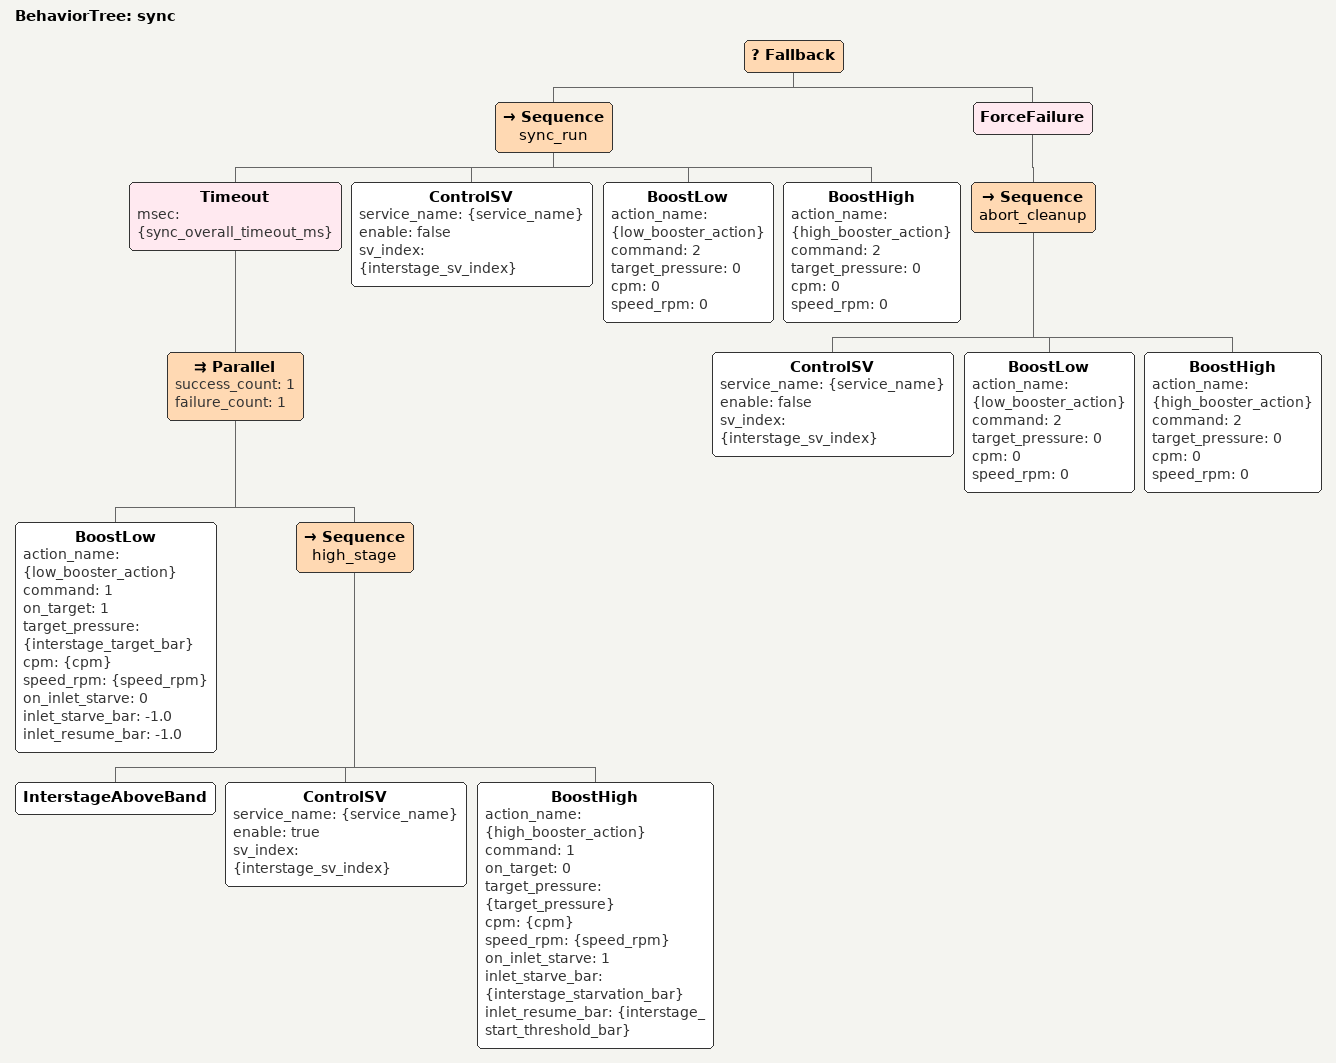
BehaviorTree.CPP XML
<root BTCPP_format="4">
  <BehaviorTree ID="sync">
    <Fallback>

      <!-- Success path -->
      <Sequence name="sync_run">
        <Timeout msec="{sync_overall_timeout_ms}">
          <Parallel success_count="1" failure_count="1">

            <!-- Low: holds interstage band — COMPRESS(1) + ON_TARGET_HOLD(1) -->
            <BoostLow
              action_name="{low_booster_action}"
              command="1"
              on_target="1"
              target_pressure="{interstage_target_bar}"
              cpm="{cpm}"
              speed_rpm="{speed_rpm}"
              on_inlet_starve="0"
              inlet_starve_bar="-1.0"
              inlet_resume_bar="-1.0"
            />

            <Sequence name="high_stage">
              <!-- Wait for interstage PT >= start threshold before opening SV -->
              <InterstageAboveBand/>
              <!-- Open interstage SV — connects low outlet to high booster inlet -->
              <ControlSV
                service_name="{service_name}"
                enable="true"
                sv_index="{interstage_sv_index}"
              />
              <!-- High compresses to vehicle target; InletGuard pauses on starvation -->
              <BoostHigh
                action_name="{high_booster_action}"
                command="1"
                on_target="0"
                target_pressure="{target_pressure}"
                cpm="{cpm}"
                speed_rpm="{speed_rpm}"
                on_inlet_starve="1"
                inlet_starve_bar="{interstage_starvation_bar}"
                inlet_resume_bar="{interstage_start_threshold_bar}"
              />
            </Sequence>

          </Parallel>
        </Timeout>

        <!-- Parallel succeeded (BoostHigh hit target) — close SV then stop both -->
        <ControlSV
          service_name="{service_name}"
          enable="false"
          sv_index="{interstage_sv_index}"
        />
        <BoostLow
          action_name="{low_booster_action}"
          command="2"
          target_pressure="0"
          cpm="0"
          speed_rpm="0"
        />
        <BoostHigh
          action_name="{high_booster_action}"
          command="2"
          target_pressure="0"
          cpm="0"
          speed_rpm="0"
        />
      </Sequence>

      <!-- Abort path: Parallel failed or timed out — close SV, stop both, propagate FAILURE -->
      <ForceFailure>
        <Sequence name="abort_cleanup">
          <ControlSV
            service_name="{service_name}"
            enable="false"
            sv_index="{interstage_sv_index}"
          />
          <BoostLow
            action_name="{low_booster_action}"
            command="2"
            target_pressure="0"
            cpm="0"
            speed_rpm="0"
          />
          <BoostHigh
            action_name="{high_booster_action}"
            command="2"
            target_pressure="0"
            cpm="0"
            speed_rpm="0"
          />
        </Sequence>
      </ForceFailure>

    </Fallback>
  </BehaviorTree>
</root>
